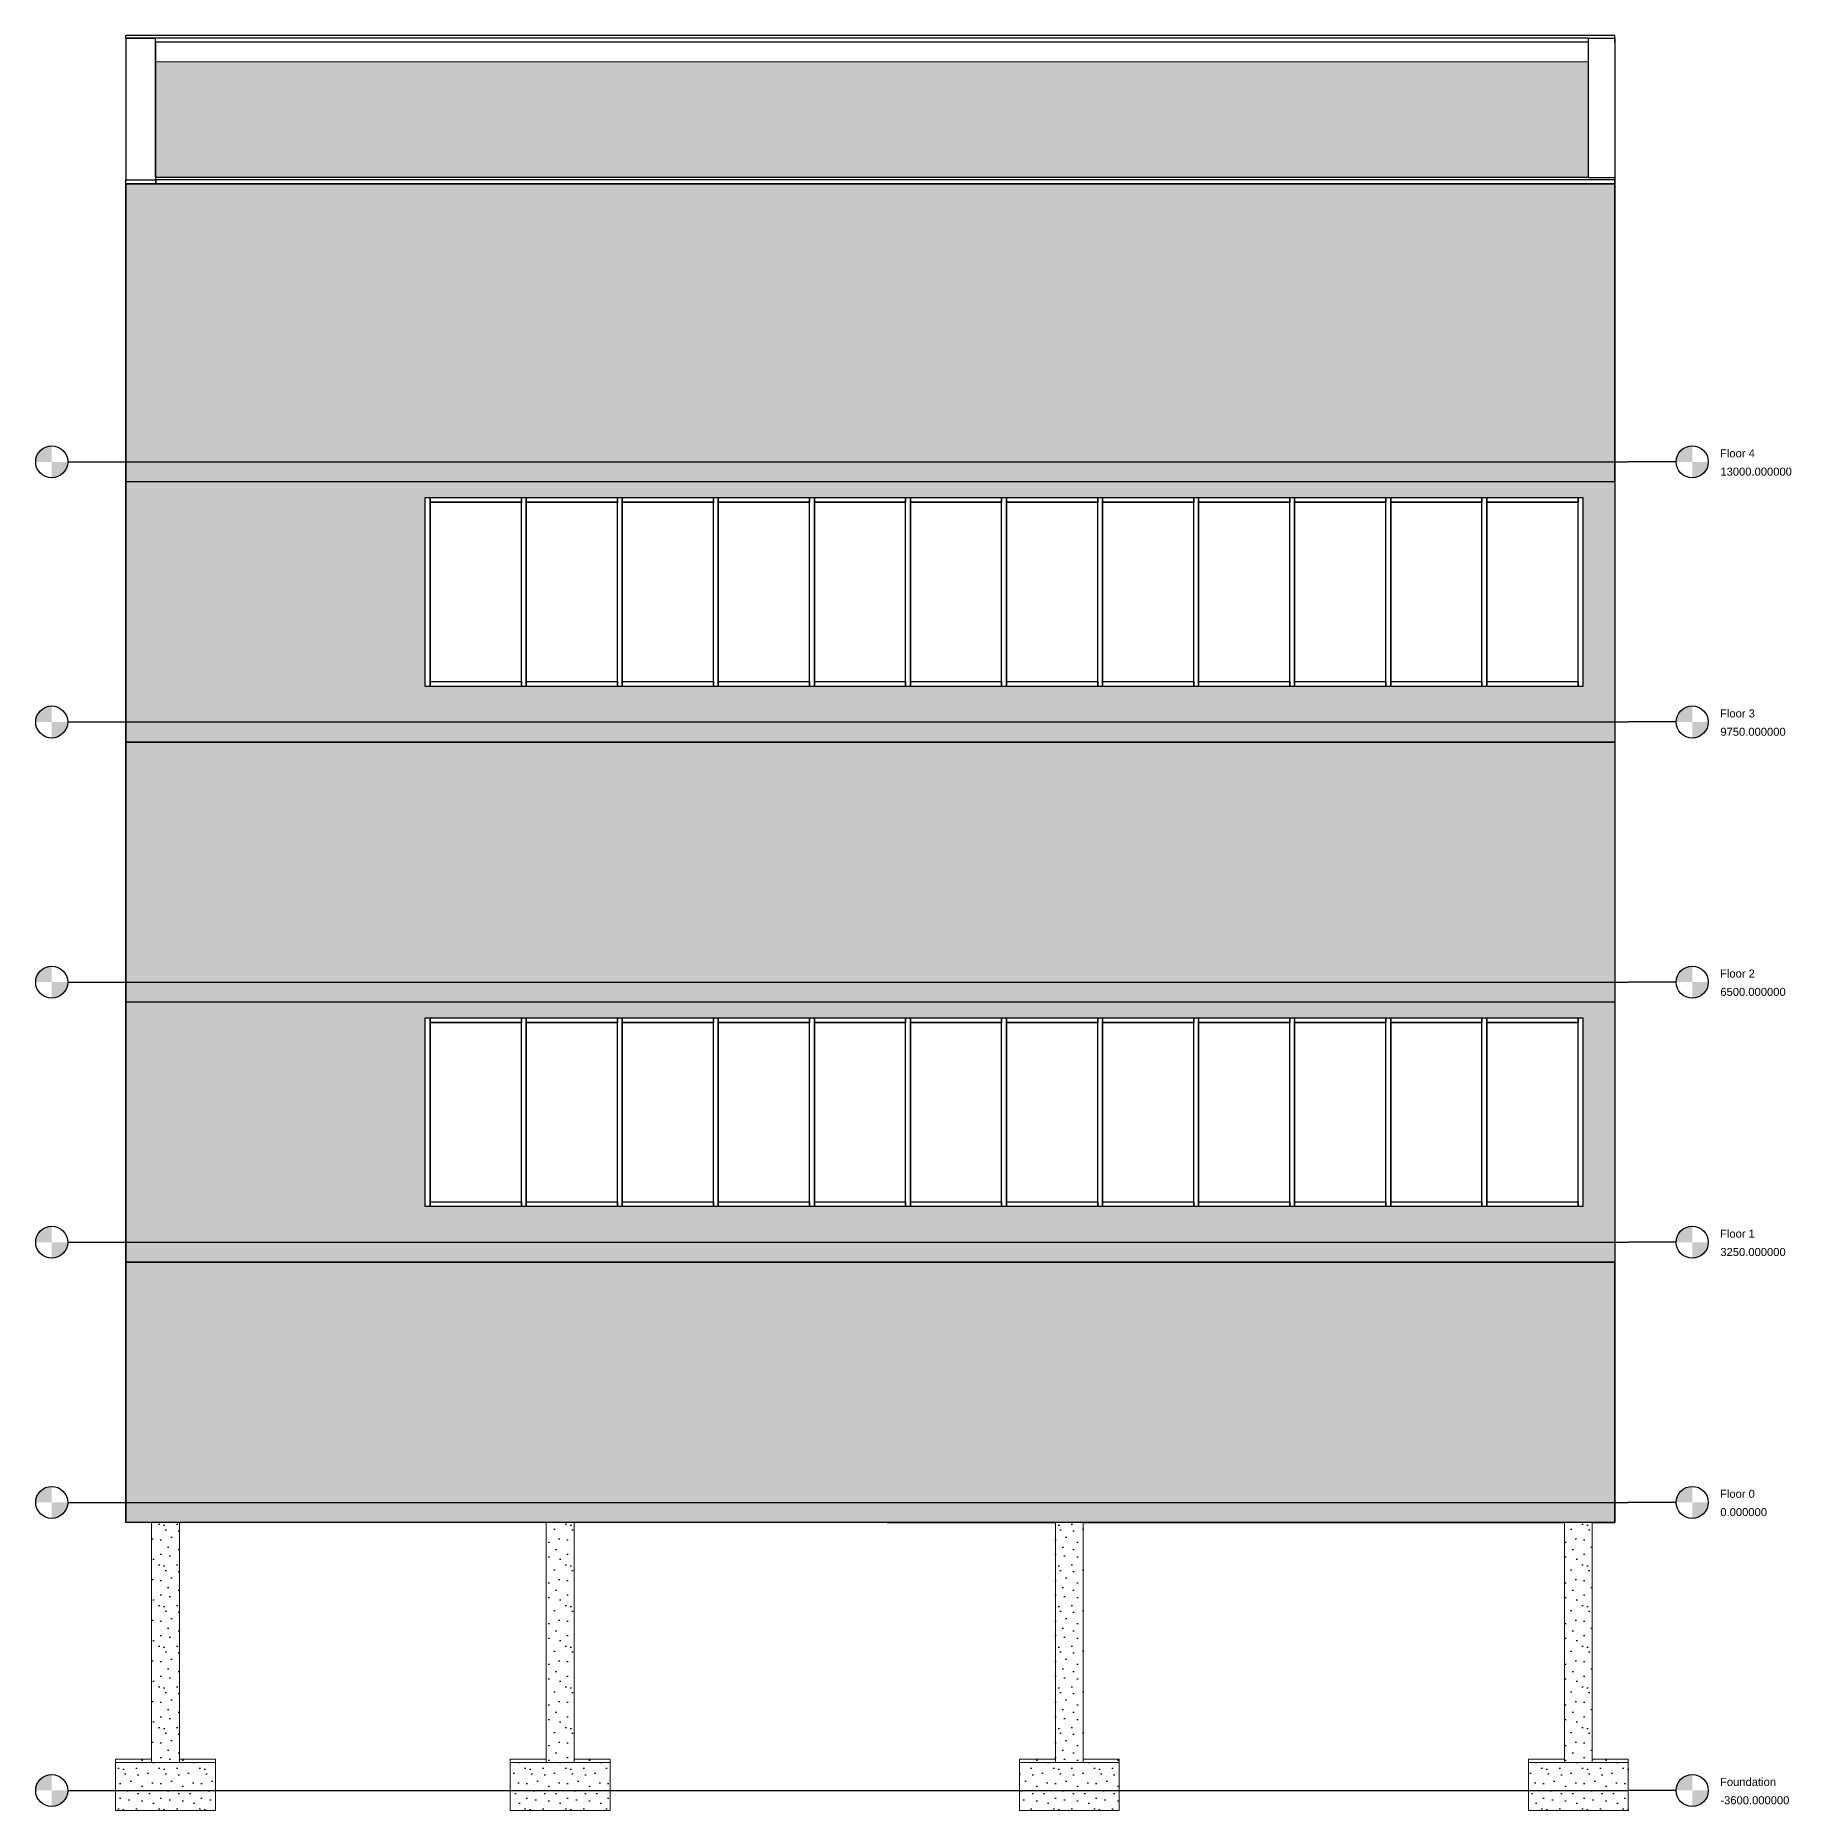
# Model space of a CAD drawing. Header units: millimetres. Extents: x -100 to 163028, y 0 to 22177.
# Drawn here: x 109159 to 131094, y 0 to 22177 of the extents above; entities that cross this region are included whole.
import ezdxf

# ---------------------------------------------------------------- set-up
doc = ezdxf.new("R2010")
doc.units = ezdxf.units.MM
doc.layers.get('0').update_dxf_attribs({"true_color": 0xdfdfdf})
for name, color, linetype in [('Background_Back bricks', 7, 'Continuous'), ('Background_Front bricks', 7, 'Continuous'), ('Background_GLASS', 161, 'Continuous'), ('Background_WINDOW_FRAME', 253, 'Continuous'), ('Elevation_Front bricks', 7, 'Continuous'), ('Viewport border', 7, 'Continuous')]:
    doc.layers.add(name, color=color, linetype=linetype)
for name, color, linetype, lineweight in [('Background_Concrete_ Reinforced', 7, 'Continuous', 9), ('Background_Gravel', 7, 'Continuous', 9), ('Elevation_Concrete_ Reinforced', 252, 'Continuous', 25), ('Elevation_Gravel', 254, 'Continuous', 0)]:
    doc.layers.add(name, color=color, linetype=linetype, lineweight=lineweight)
doc.layers.add('Background_DETAIL_OBJECTS', color=7, linetype='Continuous', true_color=0xdfdfdf)
doc.styles.get("Standard").update_dxf_attribs({"font": 'arial.ttf'})

# ---------------------------------------------------------------- blocks, each defined once
blk = doc.blocks.new('_StoryIndicator')
h = blk.add_hatch(color=256)
h.paths.add_polyline_path([(-199, 0), (1, 0), (1, 200, 0.414214)])
h.paths.add_polyline_path([(201, 0), (1, 0), (1, -200, 0.414214)])
blk.add_line((-200, 0), (-800, 0))
blk.add_circle((-1, 0), 200)
for tag, p in [('STORYNAME', (346, 57)), ('STORYELEVATION', (350, -172))]:
    blk.add_attdef(tag, p, '', height=100)
blk = doc.blocks.new('Main_Left__section__..%5CMainBuilding.dwg', base_point=(1661, -12889))
at = {"layer": 'Elevation_Concrete_ Reinforced'}
h = blk.add_hatch(dxfattribs=at)
h.set_pattern_fill('DOTS2', color=256, scale=20, style=0)
h.paths.add_polyline_path([(3460, -12289), (3460, -12249), (3460, -12249), (3460, -9289), (3112, -9289), (3112, -12249), (3112, -12289)])
h = blk.add_hatch(dxfattribs=at)
h.set_pattern_fill('DOTS2', color=256, scale=20, style=0)
h.paths.add_polyline_path([(8390, -12249), (8390, -9289), (8042, -9289), (8042, -12249), (8042, -12289), (8390, -12289), (8390, -12249)])
h = blk.add_hatch(dxfattribs=at)
h.set_pattern_fill('DOTS2', color=256, scale=20, style=0)
h.paths.add_polyline_path([(14749, -12289), (14749, -12249), (14749, -9289), (14401, -9289), (14401, -12249), (14401, -12289)])
h = blk.add_hatch(dxfattribs=at)
h.set_pattern_fill('DOTS2', color=256, scale=20, style=0)
h.paths.add_polyline_path([(21108, -9289), (20760, -9289), (20760, -12249), (20760, -12289), (21108, -12289), (21108, -12249)])
h = blk.add_hatch(dxfattribs=at)
h.set_pattern_fill('DOTS2', color=256, scale=20, style=0)
h.paths.add_polyline_path([(3112, -12289), (3112, -12249), (2662, -12249), (2662, -12289)])
h = blk.add_hatch(dxfattribs=at)
h.set_pattern_fill('DOTS2', color=256, scale=20, style=0)
h.paths.add_polyline_path([(3112, -12289), (2662, -12289), (2662, -12889), (3910, -12889), (3910, -12849), (3910, -12289), (3460, -12289)])
h = blk.add_hatch(dxfattribs=at)
h.set_pattern_fill('DOTS2', color=256, scale=20, style=0)
h.paths.add_polyline_path([(3460, -12249), (3460, -12289), (3910, -12289), (3910, -12249)])
h = blk.add_hatch(dxfattribs=at)
h.set_pattern_fill('DOTS2', color=256, scale=20, style=0)
h.paths.add_polyline_path([(8042, -12289), (8042, -12249), (7592, -12249), (7592, -12289)])
h = blk.add_hatch(dxfattribs=at)
h.set_pattern_fill('DOTS2', color=256, scale=20, style=0)
h.paths.add_polyline_path([(8042, -12289), (7592, -12289), (7592, -12889), (8840, -12889), (8840, -12849), (8840, -12289), (8390, -12289)])
h = blk.add_hatch(dxfattribs=at)
h.set_pattern_fill('DOTS2', color=256, scale=20, style=0)
h.paths.add_polyline_path([(8390, -12249), (8390, -12289), (8840, -12289), (8840, -12249)])
h = blk.add_hatch(dxfattribs=at)
h.set_pattern_fill('DOTS2', color=256, scale=20, style=0)
h.paths.add_polyline_path([(14401, -12289), (14401, -12249), (13951, -12249), (13951, -12289)])
h = blk.add_hatch(dxfattribs=at)
h.set_pattern_fill('DOTS2', color=256, scale=20, style=0)
h.paths.add_polyline_path([(14401, -12289), (13951, -12289), (13951, -12889), (15199, -12889), (15199, -12849), (15199, -12289), (14749, -12289)])
h = blk.add_hatch(dxfattribs=at)
h.set_pattern_fill('DOTS2', color=256, scale=20, style=0)
h.paths.add_polyline_path([(14749, -12249), (14749, -12289), (15199, -12289), (15199, -12249)])
h = blk.add_hatch(dxfattribs=at)
h.set_pattern_fill('DOTS2', color=256, scale=20, style=0)
h.paths.add_polyline_path([(20760, -12289), (20760, -12249), (20310, -12249), (20310, -12289)])
h = blk.add_hatch(dxfattribs=at)
h.set_pattern_fill('DOTS2', color=256, scale=20, style=0)
h.paths.add_polyline_path([(20760, -12289), (20310, -12289), (20310, -12889), (21558, -12889), (21558, -12849), (21558, -12289), (21108, -12289)])
h = blk.add_hatch(dxfattribs=at)
h.set_pattern_fill('DOTS2', color=256, scale=20, style=0)
h.paths.add_polyline_path([(21108, -12249), (21108, -12289), (21558, -12289), (21558, -12249)])
at = {"layer": 'Elevation_Front bricks'}
h = blk.add_hatch(dxfattribs=at)
h.set_pattern_fill('V_MASONRY300x75', color=256, scale=10, style=0)
h.paths.add_polyline_path([(21390, 7436), (3166, 7436), (2790, 7436), (2790, 3711), (21390, 3711)])
h = blk.add_hatch(dxfattribs=at)
h.set_pattern_fill('V_MASONRY300x75', color=256, scale=10, style=0)
h.paths.add_polyline_path([(2790, 461), (21390, 461), (21390, 3711), (2790, 3711)])
h.paths.add_polyline_path([(6530, 3516), (6590, 3516), (7730, 3516), (7790, 3516), (8930, 3516), (8990, 3516), (10130, 3516), (10190, 3516), (11330, 3516), (11390, 3516), (12530, 3516), (12590, 3516), (13730, 3516), (13790, 3516), (14930, 3516), (14990, 3516), (16130, 3516), (16190, 3516), (17330, 3516), (17390, 3516), (18530, 3516), (18590, 3516), (19730, 3516), (19790, 3516), (20930, 3516), (20990, 3516), (20990, 1156), (20930, 1156), (19790, 1156), (19730, 1156), (18590, 1156), (18530, 1156), (17390, 1156), (17330, 1156), (16190, 1156), (16130, 1156), (14990, 1156), (14930, 1156), (13790, 1156), (13730, 1156), (12590, 1156), (12530, 1156), (11390, 1156), (11330, 1156), (10190, 1156), (10130, 1156), (8990, 1156), (8930, 1156), (7790, 1156), (7730, 1156), (6590, 1156), (6530, 1156)], flags=16)
h = blk.add_hatch(dxfattribs=at)
h.set_pattern_fill('V_MASONRY300x75', color=256, scale=10, style=0)
h.paths.add_polyline_path([(2790, -2789), (21390, -2789), (21390, 461), (2790, 461)])
h = blk.add_hatch(dxfattribs=at)
h.set_pattern_fill('V_MASONRY300x75', color=256, scale=10, style=0)
h.paths.add_polyline_path([(2790, -6039), (21390, -6039), (21390, -2789), (2790, -2789)])
h.paths.add_polyline_path([(6530, -2984), (6590, -2984), (7730, -2984), (7790, -2984), (8930, -2984), (8990, -2984), (10130, -2984), (10190, -2984), (11330, -2984), (11390, -2984), (12530, -2984), (12590, -2984), (13730, -2984), (13790, -2984), (14930, -2984), (14990, -2984), (16130, -2984), (16190, -2984), (17330, -2984), (17390, -2984), (18530, -2984), (18590, -2984), (19730, -2984), (19790, -2984), (20930, -2984), (20990, -2984), (20990, -5344), (20930, -5344), (19790, -5344), (19730, -5344), (18590, -5344), (18530, -5344), (17390, -5344), (17330, -5344), (16190, -5344), (16130, -5344), (14990, -5344), (14930, -5344), (13790, -5344), (13730, -5344), (12590, -5344), (12530, -5344), (11390, -5344), (11330, -5344), (10190, -5344), (10130, -5344), (8990, -5344), (8930, -5344), (7790, -5344), (7730, -5344), (6590, -5344), (6530, -5344)], flags=16)
h = blk.add_hatch(dxfattribs=at)
h.set_pattern_fill('V_MASONRY300x75', color=256, scale=10, style=0)
h.paths.add_polyline_path([(21108, -9289), (21300, -9289), (21390, -9289), (21390, -6039), (2790, -6039), (2790, -9289), (2790, -9289), (2880, -9289), (3112, -9289), (3112, -9289), (3460, -9289), (8042, -9289), (8042, -9289), (8390, -9289), (12300, -9289), (12390, -9289), (14401, -9289), (14749, -9289), (20760, -9289)])
at = {"layer": 'Elevation_Gravel'}
h = blk.add_hatch(dxfattribs=at)
h.set_pattern_fill('GRAVEL1', color=256, scale=5, angle=30, style=0)
h.paths.add_polyline_path([(21058, 7516), (21058, 8958), (3162, 8958), (3162, 8956), (3162, 8852), (3162, 7515), (3166, 7515), (21058, 7515)])
for p, q in [((2662, 3961), (21558, 3961)), ((2662, 3961), (21558, 3961)), ((2662, 711), (21558, 711)), ((2662, 711), (21558, 711)), ((2662, -2539), (21558, -2539)), ((2662, -2539), (21558, -2539)), ((2662, -2539), (21558, -2539)), ((2662, -5789), (21558, -5789)), ((2662, -5789), (21558, -5789)), ((2662, -5789), (21558, -5789)), ((2662, -9039), (21558, -9039)), ((2662, -9039), (21558, -9039)), ((2662, -9039), (21558, -9039)), ((2662, -12639), (21558, -12639))]:
    blk.add_line(p, q)
at = {"layer": 'Background_Back bricks', "extrusion": (0, 1, 0)}
for p, q in [((2790, 3711), (2790, 7436)), ((2790, 461), (2790, 3711)), ((2790, -2789), (2790, 461)), ((2790, -6039), (2790, -2789)), ((2790, -9289), (2790, -6039)), ((2880, -9289), (2790, -9289))]:
    blk.add_line(p, q, dxfattribs=at)
at = {"layer": 'Background_Concrete_ Reinforced', "extrusion": (0, 1, 0)}
for p, q in [((21300, -9289), (2880, -9289)), ((3112, -12289), (3112, -9289)), ((3112, -9289), (3460, -9289)), ((3460, -9289), (3460, -12249)), ((3460, -9289), (3460, -12249)), ((3460, -9289), (3460, -12249)), ((3460, -9289), (3460, -12289)), ((3460, -9289), (3460, -12249)), ((3460, -9289), (3460, -12249)), ((8042, -12289), (8042, -9289)), ((8042, -9289), (8390, -9289)), ((8390, -9289), (8390, -12249)), ((8390, -9289), (8390, -12249)), ((8390, -9289), (8390, -12249)), ((8390, -9289), (8390, -12249)), ((8390, -9289), (8390, -12289)), ((8390, -9289), (8390, -12249)), ((12300, -9289), (12300, -9289)), ((14401, -9289), (14749, -9289)), ((14401, -12289), (14401, -9289)), ((14749, -9289), (14749, -12249)), ((14749, -9289), (14749, -12249)), ((14749, -9289), (14749, -12249)), ((14749, -9289), (14749, -12289)), ((20760, -9289), (20760, -12289)), ((20760, -9289), (21108, -9289)), ((21108, -9289), (21108, -12289)), ((21108, -9289), (21108, -12249)), ((21108, -9289), (21108, -12249)), ((21108, -9289), (21108, -12249)), ((2662, -12249), (3112, -12249)), ((2662, -12249), (2662, -12289)), ((2662, -12289), (3910, -12289)), ((2662, -12289), (2662, -12889)), ((3460, -12249), (3910, -12249)), ((3910, -12249), (3910, -12849)), ((3910, -12249), (3910, -12849)), ((3910, -12249), (3910, -12849)), ((3910, -12249), (3910, -12249)), ((3910, -12249), (3910, -12249)), ((3910, -12249), (3910, -12249)), ((3910, -12249), (3910, -12249)), ((3910, -12249), (3910, -12849)), ((3910, -12249), (3910, -12849)), ((3910, -12289), (3910, -12889)), ((7592, -12249), (8042, -12249)), ((7592, -12249), (7592, -12289)), ((7592, -12289), (7592, -12889)), ((7592, -12289), (8840, -12289)), ((8390, -12249), (8840, -12249)), ((8840, -12249), (8840, -12249)), ((8840, -12249), (8840, -12249)), ((8840, -12249), (8840, -12249)), ((8840, -12249), (8840, -12249)), ((8840, -12249), (8840, -12849)), ((8840, -12249), (8840, -12849)), ((8840, -12249), (8840, -12849)), ((8840, -12249), (8840, -12849)), ((8840, -12249), (8840, -12849)), ((8840, -12289), (8840, -12889)), ((13951, -12249), (14401, -12249)), ((13951, -12249), (13951, -12289)), ((13951, -12289), (15199, -12289)), ((13951, -12289), (13951, -12889)), ((14749, -12249), (15199, -12249)), ((15199, -12249), (15199, -12849)), ((15199, -12249), (15199, -12849)), ((15199, -12249), (15199, -12249)), ((15199, -12249), (15199, -12849)), ((15199, -12249), (15199, -12249)), ((15199, -12289), (15199, -12889)), ((20310, -12249), (20760, -12249)), ((20310, -12249), (20310, -12289)), ((20310, -12289), (20310, -12889)), ((20310, -12289), (21558, -12289)), ((21108, -12249), (21558, -12249)), ((21558, -12249), (21558, -12249)), ((21558, -12249), (21558, -12849)), ((21558, -12249), (21558, -12249)), ((21558, -12249), (21558, -12849)), ((21558, -12249), (21558, -12849)), ((21558, -12289), (21558, -12889)), ((3910, -12849), (3910, -12849)), ((3910, -12849), (3910, -12849)), ((3910, -12849), (3910, -12849)), ((3910, -12849), (3910, -12849)), ((3910, -12849), (3910, -12849)), ((8840, -12849), (8840, -12849)), ((8840, -12849), (8840, -12849)), ((8840, -12849), (8840, -12849)), ((8840, -12849), (8840, -12849)), ((8840, -12849), (8840, -12849)), ((15199, -12849), (15199, -12849)), ((15199, -12849), (15199, -12849)), ((15199, -12849), (15199, -12849)), ((21558, -12849), (21558, -12849)), ((21558, -12849), (21558, -12849)), ((21558, -12849), (21558, -12849)), ((3910, -12889), (2662, -12889)), ((8840, -12889), (7592, -12889)), ((15199, -12889), (13951, -12889)), ((21558, -12889), (20310, -12889))]:
    blk.add_line(p, q, dxfattribs=at)
at = {"layer": 'Background_DETAIL_OBJECTS', "extrusion": (0, 1, 0)}
for p, q in [((21390, 9289), (2790, 9289)), ((2790, 9255), (2790, 9289)), ((2790, 9255), (3162, 9255)), ((3162, 9255), (2790, 9255)), ((2790, 9255), (2790, 7486)), ((3162, 9260), (21058, 9260)), ((3162, 9260), (3162, 9255)), ((3162, 9205), (3162, 9255)), ((3162, 7515), (3162, 9255)), ((3162, 9209), (3162, 9205)), ((3162, 9209), (21058, 9209)), ((3162, 9209), (21058, 9209)), ((3162, 9205), (3162, 7515)), ((3162, 8956), (3162, 9205)), ((21058, 9260), (21058, 9255)), ((21058, 9255), (21390, 9255)), ((21058, 9255), (21390, 9255)), ((21058, 9255), (21058, 7516)), ((21390, 9255), (21390, 9289)), ((21390, 9255), (21390, 7516)), ((21390, 9205), (21390, 9255)), ((3162, 8852), (3162, 8852)), ((2790, 7436), (2790, 7486)), ((2790, 7486), (3166, 7486)), ((2790, 7436), (3166, 7436)), ((3166, 7515), (3162, 7515)), ((3166, 7486), (3166, 7515)), ((3166, 7486), (3166, 7515)), ((21058, 7515), (3166, 7515)), ((21390, 7486), (3166, 7486)), ((3166, 7486), (3166, 7436)), ((3166, 7436), (3166, 7486)), ((3166, 7436), (21390, 7436)), ((21058, 7516), (21390, 7516)), ((21058, 7516), (21390, 7516)), ((21058, 7515), (21058, 7516)), ((21390, 7516), (21390, 7466)), ((21390, 7516), (21390, 7486)), ((21390, 7436), (21390, 7486))]:
    blk.add_line(p, q, dxfattribs=at)
at = {"layer": 'Background_Front bricks', "extrusion": (0, 1, 0)}
for p, q in [((21390, 9238), (21390, 7436)), ((21390, 9238), (21390, 3711)), ((21390, 7436), (2790, 7436)), ((2790, 7436), (2790, 3711)), ((21390, 3711), (21390, 7436)), ((21390, 7436), (21390, 3711)), ((21390, 3711), (2790, 3711)), ((2790, 3711), (2790, 461)), ((21390, 3711), (2790, 3711)), ((21390, 3711), (21390, 3711)), ((21390, 3711), (21390, 461)), ((21390, 3711), (21390, 461)), ((21390, 3711), (21390, 3711)), ((21390, 3711), (21390, 461)), ((6530, 1156), (6530, 3516)), ((6530, 3516), (20990, 3516)), ((20990, 3516), (20990, 1156)), ((20990, 1156), (6530, 1156)), ((2790, 461), (2790, -2789)), ((2790, 461), (21390, 461)), ((21390, 461), (2790, 461)), ((21390, 461), (21390, 461)), ((21390, 461), (21390, -2789)), ((21390, 461), (21390, -2789)), ((21390, 461), (21390, -2789)), ((21390, 461), (21390, 461)), ((21390, -2789), (2790, -2789)), ((2790, -2789), (2790, -6039)), ((21390, -2789), (2790, -2789)), ((21390, -2789), (21390, -2789)), ((21390, -2789), (21390, -2789)), ((21390, -2789), (21390, -6039)), ((21390, -2789), (21390, -6039)), ((21390, -2789), (21390, -6039)), ((6530, -5344), (6530, -2984)), ((6530, -2984), (20990, -2984)), ((20990, -2984), (20990, -5344)), ((20990, -5344), (6530, -5344)), ((2790, -6039), (21390, -6039)), ((21390, -6039), (2790, -6039)), ((2790, -6039), (2790, -9289)), ((21390, -6039), (21390, -6039)), ((21390, -6039), (21390, -6039)), ((21390, -6039), (21390, -9289)), ((21390, -9289), (21390, -6039)), ((21390, -6039), (21390, -9289)), ((21390, -9289), (2790, -9289)), ((2790, -9289), (2790, -9289)), ((2880, -9289), (2790, -9289)), ((3112, -9289), (2880, -9289)), ((2880, -9289), (2880, -9289)), ((8042, -9289), (3460, -9289)), ((12300, -9289), (8390, -9289)), ((12300, -9289), (14401, -9289)), ((12390, -9289), (12300, -9289)), ((12300, -9289), (12300, -9289)), ((12300, -9289), (12300, -9289)), ((12300, -9289), (12300, -9289)), ((12300, -9289), (12390, -9289)), ((12390, -9289), (12390, -9289)), ((14749, -9289), (20760, -9289)), ((21108, -9289), (21300, -9289)), ((21300, -9289), (21390, -9289)), ((21300, -9289), (21390, -9289)), ((21300, -9289), (21300, -9289))]:
    blk.add_line(p, q, dxfattribs=at)
at = {"layer": 'Background_GLASS', "extrusion": (0, 1, 0)}
for p, q in [((6590, 3456), (7730, 3456)), ((6590, 1216), (6590, 3456)), ((7790, 1216), (7790, 3456)), ((7790, 3456), (8930, 3456)), ((8990, 1216), (8990, 3456)), ((8990, 3456), (10130, 3456)), ((10190, 3456), (11330, 3456)), ((10190, 1216), (10190, 3456)), ((11390, 3456), (12530, 3456)), ((11390, 1216), (11390, 3456)), ((12590, 1216), (12590, 3456)), ((12590, 3456), (13730, 3456)), ((13790, 3456), (14930, 3456)), ((13790, 1216), (13790, 3456)), ((14990, 1216), (14990, 3456)), ((14990, 3456), (16130, 3456)), ((16190, 3456), (17330, 3456)), ((16190, 1216), (16190, 3456)), ((17390, 1216), (17390, 3456)), ((17390, 3456), (18530, 3456)), ((18590, 1216), (18590, 3456)), ((18590, 3456), (19730, 3456)), ((19790, 1216), (19790, 3456)), ((19790, 3456), (20930, 3456)), ((6590, -5284), (6590, -3044)), ((6590, -3044), (7730, -3044)), ((7790, -5284), (7790, -3044)), ((7790, -3044), (8930, -3044)), ((8990, -3044), (10130, -3044)), ((8990, -5284), (8990, -3044)), ((10190, -5284), (10190, -3044)), ((10190, -3044), (11330, -3044)), ((11390, -5284), (11390, -3044)), ((11390, -3044), (12530, -3044)), ((12590, -5284), (12590, -3044)), ((12590, -3044), (13730, -3044)), ((13790, -3044), (14930, -3044)), ((13790, -5284), (13790, -3044)), ((14990, -3044), (16130, -3044)), ((14990, -5284), (14990, -3044)), ((16190, -5284), (16190, -3044)), ((16190, -3044), (17330, -3044)), ((17390, -3044), (18530, -3044)), ((17390, -5284), (17390, -3044)), ((18590, -3044), (19730, -3044)), ((18590, -5284), (18590, -3044)), ((19790, -5284), (19790, -3044)), ((19790, -3044), (20930, -3044))]:
    blk.add_line(p, q, dxfattribs=at)
at = {"layer": 'Background_Gravel', "extrusion": (0, 1, 0)}
for p, q in [((3162, 8958), (21058, 8958)), ((3162, 7515), (3162, 8958))]:
    blk.add_line(p, q, dxfattribs=at)
at = {"layer": 'Background_WINDOW_FRAME', "extrusion": (0, 1, 0)}
for p, q in [((6530, 1156), (6530, 3516)), ((6530, 3516), (6590, 3516)), ((6590, 3456), (6590, 3516)), ((6590, 3516), (7730, 3516)), ((6590, 3516), (6590, 1156)), ((7730, 3456), (6590, 3456)), ((7730, 3516), (7790, 3516)), ((7730, 1156), (7730, 3516)), ((7730, 3516), (7730, 3456)), ((7790, 3456), (7790, 3516)), ((7790, 3516), (7790, 1156)), ((7790, 3516), (8930, 3516)), ((8930, 3456), (7790, 3456)), ((8930, 1156), (8930, 3516)), ((8930, 3516), (8930, 3456)), ((8930, 3516), (8990, 3516)), ((8990, 3516), (10130, 3516)), ((8990, 3456), (8990, 3516)), ((8990, 3516), (8990, 1156)), ((10130, 3456), (8990, 3456)), ((10130, 1156), (10130, 3516)), ((10130, 3516), (10190, 3516)), ((10130, 3516), (10130, 3456)), ((10190, 3516), (11330, 3516)), ((10190, 3456), (10190, 3516)), ((10190, 3516), (10190, 1156)), ((11330, 3456), (10190, 3456)), ((11330, 1156), (11330, 3516)), ((11330, 3516), (11330, 3456)), ((11330, 3516), (11390, 3516)), ((11390, 3516), (12530, 3516)), ((11390, 3456), (11390, 3516)), ((11390, 3516), (11390, 1156)), ((12530, 3456), (11390, 3456)), ((12530, 3516), (12590, 3516)), ((12530, 3516), (12530, 3456)), ((12530, 1156), (12530, 3516)), ((12590, 3516), (12590, 1156)), ((12590, 3456), (12590, 3516)), ((12590, 3516), (13730, 3516)), ((13730, 3456), (12590, 3456)), ((13730, 1156), (13730, 3516)), ((13730, 3516), (13790, 3516)), ((13730, 3516), (13730, 3456)), ((13790, 3516), (13790, 1156)), ((13790, 3516), (14930, 3516)), ((13790, 3456), (13790, 3516)), ((14930, 3456), (13790, 3456)), ((14930, 1156), (14930, 3516)), ((14930, 3516), (14930, 3456)), ((14930, 3516), (14990, 3516)), ((14990, 3516), (14990, 1156)), ((14990, 3456), (14990, 3516)), ((14990, 3516), (16130, 3516)), ((16130, 3456), (14990, 3456)), ((16130, 3516), (16190, 3516)), ((16130, 1156), (16130, 3516)), ((16130, 3516), (16130, 3456)), ((16190, 3456), (16190, 3516)), ((16190, 3516), (17330, 3516)), ((16190, 3516), (16190, 1156)), ((17330, 3456), (16190, 3456)), ((17330, 1156), (17330, 3516)), ((17330, 3516), (17330, 3456)), ((17330, 3516), (17390, 3516)), ((17390, 3516), (17390, 1156)), ((17390, 3516), (18530, 3516)), ((17390, 3456), (17390, 3516)), ((18530, 3456), (17390, 3456)), ((18530, 1156), (18530, 3516)), ((18530, 3516), (18530, 3456)), ((18530, 3516), (18590, 3516)), ((18590, 3516), (19730, 3516)), ((18590, 3516), (18590, 1156)), ((18590, 3456), (18590, 3516)), ((19730, 3456), (18590, 3456)), ((19730, 3516), (19730, 3456)), ((19730, 1156), (19730, 3516)), ((19730, 3516), (19790, 3516)), ((19790, 3516), (20930, 3516)), ((19790, 3516), (19790, 1156)), ((19790, 3456), (19790, 3516)), ((20930, 3456), (19790, 3456)), ((20930, 1156), (20930, 3516)), ((20930, 3516), (20930, 3456)), ((20930, 3516), (20990, 3516)), ((6590, 1216), (7730, 1216)), ((6590, 1156), (6590, 1216)), ((7730, 1216), (7730, 1156)), ((7790, 1156), (7790, 1216)), ((7790, 1216), (8930, 1216)), ((8930, 1216), (8930, 1156)), ((8990, 1216), (10130, 1216)), ((8990, 1156), (8990, 1216)), ((10130, 1216), (10130, 1156)), ((10190, 1216), (11330, 1216)), ((10190, 1156), (10190, 1216)), ((11330, 1216), (11330, 1156)), ((11390, 1216), (12530, 1216)), ((11390, 1156), (11390, 1216)), ((12530, 1216), (12530, 1156)), ((12590, 1156), (12590, 1216)), ((12590, 1216), (13730, 1216)), ((13730, 1216), (13730, 1156)), ((13790, 1216), (14930, 1216)), ((13790, 1156), (13790, 1216)), ((14930, 1216), (14930, 1156)), ((14990, 1156), (14990, 1216)), ((14990, 1216), (16130, 1216)), ((16130, 1216), (16130, 1156)), ((16190, 1156), (16190, 1216)), ((16190, 1216), (17330, 1216)), ((17330, 1216), (17330, 1156)), ((17390, 1216), (18530, 1216)), ((17390, 1156), (17390, 1216)), ((18530, 1216), (18530, 1156)), ((18590, 1156), (18590, 1216)), ((18590, 1216), (19730, 1216)), ((19730, 1216), (19730, 1156)), ((19790, 1216), (20930, 1216)), ((19790, 1156), (19790, 1216)), ((20930, 1216), (20930, 1156)), ((6530, -5344), (6530, -2984)), ((6530, -2984), (6590, -2984)), ((6590, -2984), (7730, -2984)), ((6590, -3044), (6590, -2984)), ((6590, -2984), (6590, -5344)), ((7730, -3044), (6590, -3044)), ((7730, -2984), (7790, -2984)), ((7730, -2984), (7730, -3044)), ((7730, -5344), (7730, -2984)), ((7790, -2984), (7790, -5344)), ((7790, -2984), (8930, -2984)), ((7790, -3044), (7790, -2984)), ((8930, -3044), (7790, -3044)), ((8930, -5344), (8930, -2984)), ((8930, -2984), (8990, -2984)), ((8930, -2984), (8930, -3044)), ((8990, -2984), (8990, -5344)), ((8990, -3044), (8990, -2984)), ((8990, -2984), (10130, -2984)), ((10130, -3044), (8990, -3044)), ((10130, -5344), (10130, -2984)), ((10130, -2984), (10130, -3044)), ((10130, -2984), (10190, -2984)), ((10190, -2984), (11330, -2984)), ((10190, -3044), (10190, -2984)), ((10190, -2984), (10190, -5344)), ((11330, -3044), (10190, -3044)), ((11330, -2984), (11330, -3044)), ((11330, -2984), (11390, -2984)), ((11330, -5344), (11330, -2984)), ((11390, -2984), (12530, -2984)), ((11390, -2984), (11390, -5344)), ((11390, -3044), (11390, -2984)), ((12530, -3044), (11390, -3044)), ((12530, -2984), (12590, -2984)), ((12530, -2984), (12530, -3044)), ((12530, -5344), (12530, -2984)), ((12590, -2984), (13730, -2984)), ((12590, -2984), (12590, -5344)), ((12590, -3044), (12590, -2984)), ((13730, -3044), (12590, -3044)), ((13730, -2984), (13790, -2984)), ((13730, -5344), (13730, -2984)), ((13730, -2984), (13730, -3044)), ((13790, -3044), (13790, -2984)), ((13790, -2984), (14930, -2984)), ((13790, -2984), (13790, -5344)), ((14930, -3044), (13790, -3044)), ((14930, -2984), (14930, -3044)), ((14930, -2984), (14990, -2984)), ((14930, -5344), (14930, -2984)), ((14990, -2984), (14990, -5344)), ((14990, -2984), (16130, -2984)), ((14990, -3044), (14990, -2984)), ((16130, -3044), (14990, -3044)), ((16130, -5344), (16130, -2984)), ((16130, -2984), (16130, -3044)), ((16130, -2984), (16190, -2984)), ((16190, -2984), (16190, -5344)), ((16190, -2984), (17330, -2984)), ((16190, -3044), (16190, -2984)), ((17330, -3044), (16190, -3044)), ((17330, -2984), (17330, -3044)), ((17330, -5344), (17330, -2984)), ((17330, -2984), (17390, -2984)), ((17390, -3044), (17390, -2984)), ((17390, -2984), (18530, -2984)), ((17390, -2984), (17390, -5344)), ((18530, -3044), (17390, -3044)), ((18530, -2984), (18590, -2984)), ((18530, -5344), (18530, -2984)), ((18530, -2984), (18530, -3044)), ((18590, -3044), (18590, -2984)), ((18590, -2984), (19730, -2984)), ((18590, -2984), (18590, -5344)), ((19730, -3044), (18590, -3044)), ((19730, -2984), (19790, -2984)), ((19730, -5344), (19730, -2984)), ((19730, -2984), (19730, -3044)), ((19790, -2984), (20930, -2984)), ((19790, -3044), (19790, -2984)), ((19790, -2984), (19790, -5344)), ((20930, -3044), (19790, -3044)), ((20930, -5344), (20930, -2984)), ((20930, -2984), (20930, -3044)), ((20930, -2984), (20990, -2984)), ((6590, -5284), (7730, -5284)), ((6590, -5344), (6590, -5284)), ((7730, -5284), (7730, -5344)), ((7790, -5284), (8930, -5284)), ((7790, -5344), (7790, -5284)), ((8930, -5284), (8930, -5344)), ((8990, -5344), (8990, -5284)), ((8990, -5284), (10130, -5284)), ((10130, -5284), (10130, -5344)), ((10190, -5344), (10190, -5284)), ((10190, -5284), (11330, -5284)), ((11330, -5284), (11330, -5344)), ((11390, -5344), (11390, -5284)), ((11390, -5284), (12530, -5284)), ((12530, -5284), (12530, -5344)), ((12590, -5344), (12590, -5284)), ((12590, -5284), (13730, -5284)), ((13730, -5284), (13730, -5344)), ((13790, -5284), (14930, -5284)), ((13790, -5344), (13790, -5284)), ((14930, -5284), (14930, -5344)), ((14990, -5284), (16130, -5284)), ((14990, -5344), (14990, -5284)), ((16130, -5284), (16130, -5344)), ((16190, -5284), (17330, -5284)), ((16190, -5344), (16190, -5284)), ((17330, -5284), (17330, -5344)), ((17390, -5344), (17390, -5284)), ((17390, -5284), (18530, -5284)), ((18530, -5284), (18530, -5344)), ((18590, -5344), (18590, -5284)), ((18590, -5284), (19730, -5284)), ((19730, -5284), (19730, -5344)), ((19790, -5344), (19790, -5284)), ((19790, -5284), (20930, -5284)), ((20930, -5284), (20930, -5344))]:
    blk.add_line(p, q, dxfattribs=at)
at = {"rotation": 180}
for p in [(1862, 3961), (1862, 3961), (1862, 711), (1862, 711), (1862, -2539), (1862, -2539), (1862, -2539), (1862, -5789), (1862, -5789), (1862, -5789), (1862, -9039), (1862, -9039), (1862, -9039), (1862, -12639)]:
    blk.add_blockref('_StoryIndicator', p, dxfattribs=at)
for p, values in [((22358, 3961), {'STORYNAME': 'Floor 4', 'STORYELEVATION': '13000.000000'}), ((22358, 3961), {'STORYNAME': 'Floor 4', 'STORYELEVATION': '13000.000000'}), ((22358, 711), {'STORYNAME': 'Floor 3', 'STORYELEVATION': '9750.000000'}), ((22358, 711), {'STORYNAME': 'Floor 3', 'STORYELEVATION': '9750.000000'}), ((22358, -2539), {'STORYNAME': 'Floor 2', 'STORYELEVATION': '6500.000000'}), ((22358, -2539), {'STORYNAME': 'Floor 2', 'STORYELEVATION': '6500.000000'}), ((22358, -2539), {'STORYNAME': 'Floor 2', 'STORYELEVATION': '6500.000000'}), ((22358, -5789), {'STORYNAME': 'Floor 1', 'STORYELEVATION': '3250.000000'}), ((22358, -5789), {'STORYNAME': 'Floor 1', 'STORYELEVATION': '3250.000000'}), ((22358, -5789), {'STORYNAME': 'Floor 1', 'STORYELEVATION': '3250.000000'}), ((22358, -9039), {'STORYNAME': 'Floor 0', 'STORYELEVATION': '0.000000'}), ((22358, -9039), {'STORYNAME': 'Floor 0', 'STORYELEVATION': '0.000000'}), ((22358, -9039), {'STORYNAME': 'Floor 0', 'STORYELEVATION': '0.000000'}), ((22358, -12639), {'STORYNAME': 'Foundation', 'STORYELEVATION': '-3600.000000'})]:
    blk.add_blockref('_StoryIndicator', p).add_auto_attribs(values)

msp = doc.modelspace()

# ---------------------------------------------------------------- block references
at = {"layer": 'Viewport border'}
msp.add_blockref('Main_Left__section__..%5CMainBuilding.dwg', (109159, 0), dxfattribs=at)

doc.saveas('drawing.dxf')
